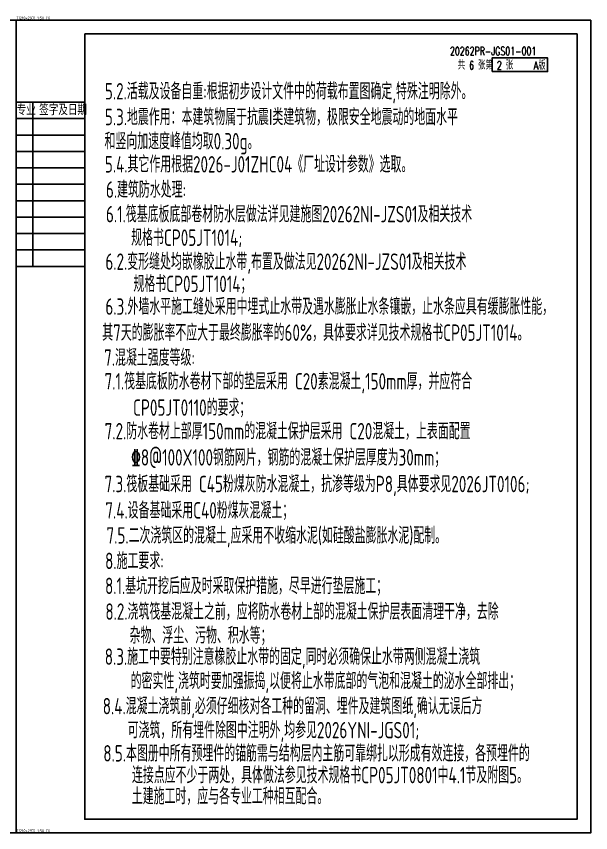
# Model space of a CAD drawing. Extents: x 214073 to 274589, y -287361 to -130190.
# Drawn here: x 228549 to 239049, y -145106 to -130190 of the extents above; entities that cross this region are included whole.
import ezdxf
from ezdxf.enums import TextEntityAlignment as Align

# ---------------------------------------------------------------- set-up
doc = ezdxf.new("R2010")
doc.units = 0
doc.header["$LTSCALE"] = 500
doc.header["$MEASUREMENT"] = 0
doc.layers.get('0').update_dxf_attribs({"linetype": 'CONTINUOUS'})
doc.layers.add('_TSZ_PLOT_MARK', color=1, linetype='CONTINUOUS', plot=False)
doc.layers.add('TEXT', color=7, linetype='CONTINUOUS')
doc.layers.add('TK', color=7, linetype='CONTINUOUS')
doc.styles.add('_TSZ_PLOT_MARK', font='tssdeng.shx', dxfattribs={"width": 0.7, "bigfont": 'tssdchn.shx'})
doc.styles.add('romans', font='romans.shx', dxfattribs={"width": 0.7, "bigfont": 'hz.shx'})
doc.styles.add('TSSD_Dimension', font='Tssdeng.shx', dxfattribs={"width": 0.7, "bigfont": 'tssdchn.shx'})

msp = doc.modelspace()

# ---------------------------------------------------------------- linework, layer by layer
at = {"ltscale": 10}
for p, q in [((229799.3, -131759.6), (228549.3, -131759.6)), ((228849.3, -131759.6), (228849.3, -134759.6)), ((229799.3, -132059.6), (228549.3, -132059.6)), ((229799.3, -132359.6), (228549.3, -132359.6)), ((229799.3, -132659.6), (228549.3, -132659.6)), ((229799.3, -132959.6), (228549.3, -132959.6)), ((229799.3, -133259.6), (228549.3, -133259.6)), ((229799.3, -133559.6), (228549.3, -133559.6)), ((229799.3, -133859.6), (228549.3, -133859.6)), ((229799.3, -134159.6), (228549.3, -134159.6)), ((229799.3, -134459.6), (228549.3, -134459.6)), ((228549.3, -134759.6), (229799.3, -134759.6))]:
    msp.add_line(p, q, dxfattribs=at)
at = {"layer": '_TSZ_PLOT_MARK'}
for points in [[(228549.3, -145110.7), (239049.3, -145110.7), (239049.3, -130260.7), (228549.3, -130260.7)], [(228549.3, -145110.7), (239049.3, -145110.7), (239049.3, -130260.7), (228549.3, -130260.7)], [(228549.3, -145110.7), (239049.3, -145110.7), (239049.3, -130260.7), (228549.3, -130260.7)], [(228549.3, -145110.7), (239049.3, -145110.7), (239049.3, -130260.7), (228549.3, -130260.7)], [(237246.5, -131201.2), (238262.4, -131201.2), (238262.4, -130949.4), (237246.5, -130949.4)], [(237246.5, -131201.2), (238262.4, -131201.2), (238262.4, -130949.4), (237246.5, -130949.4)], [(237246.5, -131201.2), (238262.4, -131201.2), (238262.4, -130949.4), (237246.5, -130949.4)], [(237246.5, -131201.2), (238262.4, -131201.2), (238262.4, -130949.4), (237246.5, -130949.4)]]:
    msp.add_lwpolyline(points, close=True, dxfattribs=at)
at = {"layer": 'TK'}
for points in [[(218049.3, -130260.7), (228549.3, -130260.7), (228549.3, -145110.7), (218049.3, -145110.7)], [(228549.3, -130260.7), (239049.3, -130260.7), (239049.3, -145110.7), (228549.3, -145110.7)], [(229799.3, -130510.7), (238799.3, -130510.7), (238799.3, -144860.7), (229799.3, -144860.7)]]:
    msp.add_lwpolyline(points, close=True, dxfattribs=at)

# ---------------------------------------------------------------- texts
at = {"style": 'romans', "width": 0.7}
for s, p in [('20262PR-JGS01-001', (236476.3, -130900.5)), ('共 6 张第 2 张', (236618.8, -131160.5)), ('A版', (238007.3, -131163.3))]:
    msp.add_text(s, height=150, dxfattribs=at).set_placement(p)
at = {"ltscale": 10, "style": 'TSSD_Dimension', "width": 0.7}
for s, p in [('专业', (228555.9, -131997.1)), ('签字及日期', (228967.2, -131997.1))]:
    msp.add_text(s, height=200, dxfattribs=at).set_placement(p)
at = {"layer": '_TSZ_PLOT_MARK', "style": '_TSZ_PLOT_MARK'}
for p in [(228549.3, -130260.7), (228549.3, -130260.7), (228549.3, -130260.7), (228549.3, -130260.7), (228549.3, -145110.7), (228549.3, -145110.7), (228549.3, -145110.7), (228549.3, -145110.7)]:
    msp.add_text('T(210*297)_1:50 (1)', height=50, dxfattribs=at).set_placement(p, align=Align.BOTTOM_LEFT)
at = {"layer": 'TEXT', "style": 'TSSD_Dimension', "width": 0.7}
for s, p in [('5.2.活载及设备自重:根据初步设计文件中的荷载布置图确定,特殊注明除外。', (230168.8, -131710)), ('5.3.地震作用：本建筑物属于抗震Ι类建筑物，极限安全地震动的地面水平', (230168, -132180.3)), ('和竖向加速度峰值均取0.30g。', (230161.5, -132622.4)), ('5.4.其它作用根据2026-J01ZHC04《厂址设计参数》选取。', (230168.2, -133044.3)), ('6.建筑防水处理:', (230187.3, -133506.6)), ('6.1.筏基底板底部卷材防水层做法详见建施图20262NI-JZS01及相关技术', (230188.1, -133954.8)), ('规格书CP05JT1014;', (230648.4, -134384.9)), ('6.2.变形缝处均嵌橡胶止水带,布置及做法见20262NI-JZS01及相关技术', (230177.6, -134822.7)), ('规格书CP05JT1014；', (230689.9, -135229.1)), ('6.3.外墙水平施工缝处采用中埋式止水带及遇水膨胀止水条镶嵌，止水条应具有缓膨胀性能，', (230177.6, -135643.3)), ('其7天的膨胀率不应大于最终膨胀率的60%%%，具体要求详见技术规格书CP05JT1014。', (230119.5, -136120.2)), ('7.混凝土强度等级:', (230154.3, -136576.2)), ('7.1.筏基底板防水卷材下部的垫层采用 C20素混凝土,150mm厚，并应符合', (230162.7, -137009.2)), ('CP05JT0110的要求；', (230683, -137489.6)), ('7.2.防水卷材上部厚150mm的混凝土保护层采用 C20混凝土，上表面配置', (230164.5, -137920.2)), ('\x848@100X100钢筋网片，钢筋的混凝土保护层厚度为30mm；', (230645.8, -138399.4)), ('7.5.二次浇筑区的混凝土,应采用不收缩水泥(如硅酸盐膨胀水泥)配制。', (230197.8, -139824.9)), ('8.施工要求:', (230172, -140290)), ('8.1.基坑开挖后应及时采取保护措施，尽早进行垫层施工；', (230171, -140746.5)), ('8.2.浇筑筏基混凝土之前，应将防水卷材上部的混凝土保护层表面清理干净，去除', (230177.4, -141216.2)), ('杂物、浮尘、污物、积水等；', (230621, -141652.6)), ('8.3.施工中要特别注意橡胶止水带的固定,同时必须确保止水带两侧混凝土浇筑', (230166.1, -142040.3)), ('的密实性,浇筑时要加强振捣,以便将止水带底部的气泡和混凝土的泌水全部排出；', (230640.2, -142484)), ('8.4.混凝土浇筑前,必须仔细核对各工种的留洞、埋件及建筑图纸,确认无误后方', (230129.3, -142943.2)), ('可浇筑，所有埋件除图中注明外,均参见2026YNI-JGS01;', (230585.3, -143382.3)), ('8.5.本图册中所有预埋件的锚筋需与结构层内主筋可靠绑扎以形成有效连接，各预埋件的', (230139.4, -143805.8)), ('连接点应不少于两处，具体做法参见技术规格书CP05JT0801中4.1节及附图5。', (230664.2, -144203.6)), ('土建施工时，应与各专业工种相互配合。', (230660.8, -144589.8))]:
    msp.add_text(s, height=300, dxfattribs=at).set_placement(p)
at = {"layer": 'TEXT', "color": 6, "linetype": 'Continuous', "style": 'TSSD_Dimension', "width": 0.7}
msp.add_text('7.3.筏板基础采用 C45粉煤灰防水混凝土，抗渗等级为P8,具体要求见2026JT0106;', height=300, dxfattribs=at).set_placement((230162.7, -138885.9))
at = {"layer": 'TEXT', "color": 6, "style": 'TSSD_Dimension', "width": 0.7}
msp.add_text('7.4.设备基础采用C40粉煤灰混凝土；', height=300, dxfattribs=at).set_placement((230176.6, -139367.5))

doc.saveas('drawing.dxf')
